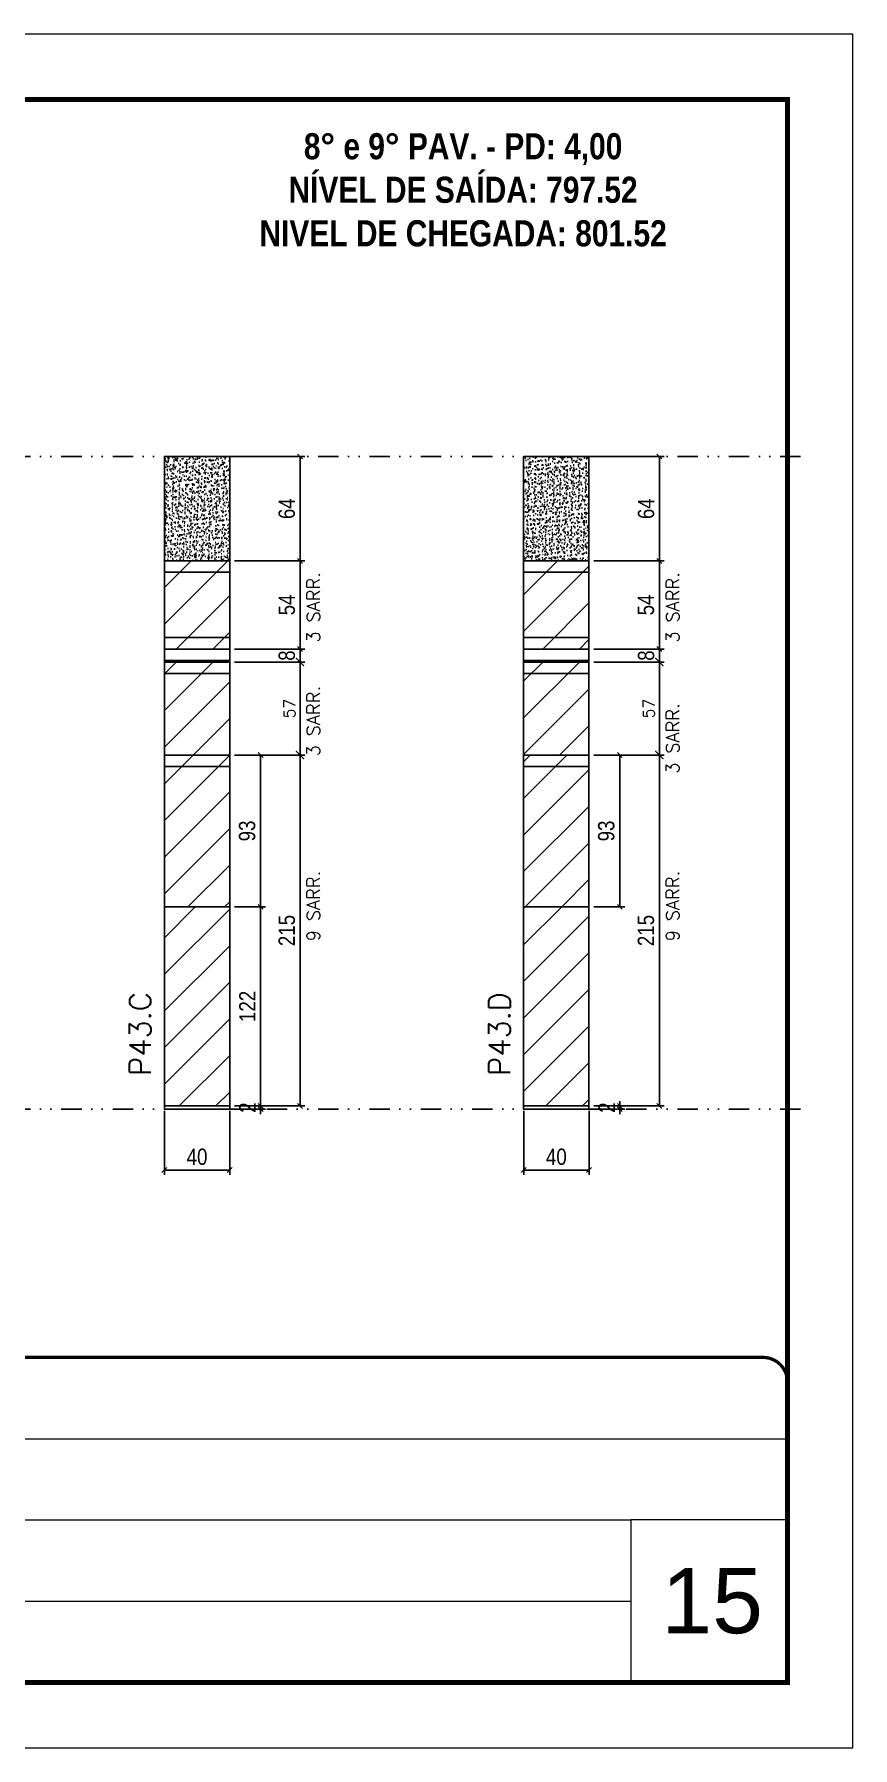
# Model space of a CAD drawing. Extents: x 28748 to 35002, y 14885 to 43501.
# Drawn here: x 32915 to 33417, y 39005 to 40055 of the extents above; entities that cross this region are included whole.
import ezdxf

# ---------------------------------------------------------------- set-up
doc = ezdxf.new("R2010")
doc.units = 0
for name, pattern in [('CONTINUO', [0]), ('DASHED', [0.75, 0.5, -0.25]), ('DIVIDE2', [0.625, 0.25, -0.125, 0, -0.125, 0, -0.125])]:
    doc.linetypes.add(name, pattern=pattern)
for name, color, linetype, lineweight in [('CARIMBO', 255, 'Continuous', 9), ('Folhas', 255, 'Continuous', 9), ('Hachura', 251, 'Continuous', 9), ('SARRAFO DE PRESSAO', 251, 'DASHED', 9), ('Texto Seção', 7, 'Continuous', 15)]:
    doc.layers.add(name, color=color, linetype=linetype, lineweight=lineweight)
for name, color, linetype in [('COTA', 241, 'Continuous'), ('NOMENCLATURA', 7, 'Continuous'), ('Nível', 160, 'Continuous'), ('Painéis', 200, 'Continuous'), ('SARR_2.2x7', 40, 'Continuous')]:
    doc.layers.add(name, color=color, linetype=linetype)
doc.styles.add('ARIAL', font='arial.ttf')
doc.styles.add('COTA TECNICA', font='techl___.ttf', dxfattribs={"height": 10})
doc.styles.add('COTA TECNICA-50', font='techl___.ttf', dxfattribs={"height": 10})
doc.styles.add('REGUA-120', font='ROMANS.shx', dxfattribs={"height": 15})
doc.styles.add('ROMANC', font='techb___.ttf', dxfattribs={"height": 2.5})
doc.styles.add('ROMANS', font='romans.shx')
doc.dimstyles.new('COTA PAINEL-50', dxfattribs={"dimtxt": 10, "dimasz": 3, "dimexe": 3, "dimexo": 3, "dimgap": 3, "dimtad": 1, "dimdec": 1, "dimzin": 12, "dimdsep": 46, "dimtxsty": 'COTA TECNICA-50', "dimblk1": 'OBLIQUE', "dimblk2": 'OBLIQUE', "dimsah": 1, "dimcen": 0.9, "dimclrd": 4, "dimclre": 4, "dimclrt": 240, "dimadec": 1, "dimazin": 3, "dimtfac": 1, "dimtdec": 1, "dimtmove": 0, "dimatfit": 3, "dimfxl": 1, "dimtolj": 1, "dimtzin": 12, "dimarcsym": 0})
doc.dimstyles.new('Cota Paínel', dxfattribs={"dimtxt": 7, "dimasz": 5, "dimexe": 3, "dimexo": 3, "dimgap": 3, "dimtad": 1, "dimdec": 1, "dimzin": 12, "dimdsep": 46, "dimtxsty": 'ROMANS', "dimblk": 'ARCHTICK', "dimcen": 0, "dimclrd": 4, "dimclre": 4, "dimclrt": 1, "dimadec": 1, "dimazin": 3, "dimtfac": 1, "dimtdec": 1, "dimtmove": 0, "dimatfit": 3, "dimldrblk": 'OBLIQUE', "dimfxl": 1, "dimtolj": 1, "dimtzin": 12, "dimarcsym": 0})
doc.dimstyles.new('PAINEL', dxfattribs={"dimtxt": 10, "dimasz": 3, "dimexe": 3, "dimexo": 3, "dimgap": 3, "dimtad": 1, "dimdec": 1, "dimzin": 12, "dimdsep": 46, "dimtxsty": 'COTA TECNICA', "dimblk1": 'OBLIQUE', "dimblk2": 'OBLIQUE', "dimsah": 1, "dimcen": 0.9, "dimclrd": 4, "dimclre": 4, "dimclrt": 240, "dimadec": 1, "dimazin": 3, "dimtfac": 1, "dimtdec": 1, "dimtmove": 0, "dimatfit": 3, "dimfxl": 1, "dimtolj": 1, "dimtzin": 12, "dimarcsym": 0})
pattern_1 = [(45, (-100261.383, 8260.539), (-11.2253202, 11.2253202), [])]
pattern_2 = [(50, (25799.3086, 30978.0097), (5.46554, -0.4781726), [0.5715, -6.2865]), (355, (25799.3086, 30978.01), (-1.0573026, 5.7317054), [0.4572, -5.0292175]), (100.451445, (25799.764, 30977.97), (4.4082374, 5.2535326), [0.4857003, -5.3427073]), (46.1842, (25799.3086, 30979.534), (8.1323712, -1.26127), [0.85725, -9.42975]), (96.63556, (25799.986, 30979.429), (7.122124, 7.422784), [0.7285507, -8.014068]), (351.18415, (25799.309, 30979.534), (7.122124, 7.422784), [0.685799, -7.543792]), (21, (25800.0706, 30979.1527), (4.5484317, -3.067956), [0.5715, -6.2865]), (326, (25800.0706, 30979.153), (1.8540609, 5.525639), [0.4572, -5.0292]), (71.451445, (25800.4496, 30978.897), (6.4024926, 2.457683), [0.4857003, -5.342698]), (37.5, (25799.3086, 30978.0097), (0.0926581, 2.53665117), [0, -4.96824, 0, -5.1054, 0, -5.04825]), (7.5, (25799.3086, 30978.0097), (2.0045899, 3.00541724), [0, -2.91084, 0, -4.85394, 0, -1.92405]), (327.5, (25797.6093, 30978.0097), (4.06771786, -0.17186232), [0, -1.905, 0, -5.9436, 0, -7.8867]), (317.5, (25796.8473, 30978.0097), (4.4438754, 0.7627947), [0, -2.4765, 0, -3.94716, 0, -5.6007])]
pattern_3 = [(45, (0, 8), (-11.22532, 11.22532), [])]

# ---------------------------------------------------------------- blocks, each defined once
blk = doc.blocks.new('9999999999')
at = {"color": 30, "linetype": 'CONTINUO'}
for p, q in [((98564.6, 34379.6), (99584, 34379.6)), ((98564.6, 34329.8), (99488, 34329.8)), ((99584, 34329.8), (99488, 34329.8)), ((99488, 34329.8), (99488, 34230.2)), ((98564.6, 34280), (99488, 34280))]:
    blk.add_line(p, q, dxfattribs=at)
at = {"color": 30, "linetype": 'CONTINUO', "const_width": 2}
blk.add_lwpolyline([(99584, 34230.2), (99584, 34414.4, 0.414214), (99569, 34429.4), (98229, 34429.4, 0.414214), (98214, 34414.4), (98214, 34245.2, 0.414214), (98229, 34230.2), (99584, 34230.2)], format="xyb", dxfattribs=at)
at = {"layer": 'Folhas'}
blk.add_lwpolyline([(98139, 34190.2), (99624, 34190.2), (99624, 35240.2), (98139, 35240.2)], close=True, dxfattribs=at)
at = {"layer": 'Folhas', "color": 30, "const_width": 3}
blk.add_lwpolyline([(98214, 34230.2), (99584, 34230.2), (99584, 35200.2), (98214, 35200.2)], close=True, dxfattribs=at)
blk = doc.blocks.new('_Oblique')
at = {"color": 0, "linetype": 'ByBlock', "lineweight": -2}
blk.add_line((-0.5, -0.5), (0.5, 0.5), dxfattribs=at)
blk = doc.blocks.new('*D292')
at = {"layer": 'COTA', "color": 4, "lineweight": -2, "transparency": 16777216}
for p, q in [((32995.2, 39395.3), (32995.2, 39356)), ((33035.2, 39395.3), (33035.2, 39356)), ((32995.2, 39359), (33035.2, 39359))]:
    blk.add_line(p, q, dxfattribs=at)
at = {"layer": 'Defpoints', "color": 0, "transparency": 16777216}
for p in [(32995.2, 39398.3), (33035.2, 39398.3), (33035.2, 39359)]:
    blk.add_point(p, dxfattribs=at)
at = {"layer": 'COTA', "color": 4, "lineweight": -2, "transparency": 16777216, "xscale": 3, "yscale": 3, "zscale": 3, "rotation": 180}
blk.add_blockref('_Oblique', (32995.2, 39359), dxfattribs=at)
at = {"layer": 'COTA', "color": 4, "lineweight": -2, "transparency": 16777216, "xscale": 3, "yscale": 3, "zscale": 3}
blk.add_blockref('_Oblique', (33035.2, 39359), dxfattribs=at)
at = {"layer": 'COTA', "color": 240, "transparency": 16777216, "insert": (33015.2, 39367.1), "char_height": 10, "attachment_point": 5, "style": 'COTA TECNICA'}
blk.add_mtext('\\A1;40', dxfattribs=at)
blk = doc.blocks.new('*D293')
at = {"layer": 'COTA', "color": 4, "lineweight": -2, "transparency": 16777216}
for p, q in [((33038.2, 39398.3), (33057.1, 39398.3)), ((33038.2, 39396.3), (33057.1, 39396.3)), ((33054.1, 39398.3), (33054.1, 39401.3)), ((33054.1, 39396.3), (33054.1, 39398.3)), ((33054.1, 39396.3), (33054.1, 39393.3))]:
    blk.add_line(p, q, dxfattribs=at)
at = {"layer": 'Defpoints', "color": 0, "transparency": 16777216}
for p in [(33035.2, 39398.3), (33035.2, 39396.3), (33054.1, 39398.3)]:
    blk.add_point(p, dxfattribs=at)
at = {"layer": 'COTA', "color": 4, "lineweight": -2, "transparency": 16777216, "xscale": 3, "yscale": 3, "zscale": 3}
for p, rotation in [((33054.1, 39398.3), 270), ((33054.1, 39396.3), 90)]:
    blk.add_blockref('_Oblique', p, dxfattribs=dict(at, rotation=rotation))
at = {"layer": 'COTA', "color": 240, "transparency": 16777216, "insert": (33046.1, 39397.3), "char_height": 10, "attachment_point": 5, "rotation": 90, "style": 'COTA TECNICA-50'}
blk.add_mtext('\\A1;2', dxfattribs=at)
blk = doc.blocks.new('*D1475')
at = {"layer": 'COTA', "color": 4, "linetype": 'ByBlock', "lineweight": -2, "transparency": 16777216}
for p, q in [((33038.2, 39796.3), (33081.3, 39796.3)), ((33078.3, 39796.3), (33078.3, 39732.3)), ((33038.2, 39732.3), (33081.3, 39732.3))]:
    blk.add_line(p, q, dxfattribs=at)
at = {"layer": 'Defpoints', "color": 0, "linetype": 'ByBlock', "transparency": 16777216}
for p in [(33035.2, 39796.3), (33035.2, 39732.3), (33078.3, 39732.3)]:
    blk.add_point(p, dxfattribs=at)
at = {"layer": 'COTA', "color": 4, "linetype": 'ByBlock', "lineweight": -2, "transparency": 16777216, "xscale": 3, "yscale": 3, "zscale": 3}
for p, rotation in [((33078.3, 39796.3), 90), ((33078.3, 39732.3), 270)]:
    blk.add_blockref('_Oblique', p, dxfattribs=dict(at, rotation=rotation))
at = {"layer": 'COTA', "color": 240, "linetype": 'ByBlock', "transparency": 16777216, "insert": (33070.2, 39764.3), "char_height": 10, "attachment_point": 5, "rotation": 90, "style": 'COTA TECNICA'}
blk.add_mtext('\\A1;64', dxfattribs=at)
blk = doc.blocks.new('*D1476')
at = {"layer": 'COTA', "color": 4, "linetype": 'ByBlock', "lineweight": -2, "transparency": 16777216}
for p, q in [((33038.2, 39613.3), (33081.3, 39613.3)), ((33078.3, 39398.3), (33078.3, 39613.3)), ((33038.2, 39398.3), (33081.3, 39398.3))]:
    blk.add_line(p, q, dxfattribs=at)
at = {"layer": 'Defpoints', "color": 0, "linetype": 'ByBlock', "transparency": 16777216}
for p in [(33035.2, 39613.3), (33078.3, 39613.3), (33035.2, 39398.3)]:
    blk.add_point(p, dxfattribs=at)
at = {"layer": 'COTA', "color": 4, "linetype": 'ByBlock', "lineweight": -2, "transparency": 16777216, "xscale": 3, "yscale": 3, "zscale": 3}
for p, rotation in [((33078.3, 39613.3), 90), ((33078.3, 39398.3), 270)]:
    blk.add_blockref('_Oblique', p, dxfattribs=dict(at, rotation=rotation))
at = {"layer": 'COTA', "color": 240, "linetype": 'ByBlock', "transparency": 16777216, "insert": (33070.2, 39505.8), "char_height": 10, "attachment_point": 5, "rotation": 90, "style": 'COTA TECNICA'}
blk.add_mtext('\\A1;215', dxfattribs=at)
blk = doc.blocks.new('*D294')
at = {"layer": 'COTA', "color": 4, "lineweight": -2, "transparency": 16777216}
for p, q in [((33215.3, 39395.3), (33215.3, 39356)), ((33255.3, 39395.3), (33255.3, 39356)), ((33215.3, 39359), (33255.3, 39359))]:
    blk.add_line(p, q, dxfattribs=at)
at = {"layer": 'Defpoints', "color": 0, "transparency": 16777216}
for p in [(33215.3, 39398.3), (33255.3, 39398.3), (33255.3, 39359)]:
    blk.add_point(p, dxfattribs=at)
at = {"layer": 'COTA', "color": 4, "lineweight": -2, "transparency": 16777216, "xscale": 3, "yscale": 3, "zscale": 3, "rotation": 180}
blk.add_blockref('_Oblique', (33215.3, 39359), dxfattribs=at)
at = {"layer": 'COTA', "color": 4, "lineweight": -2, "transparency": 16777216, "xscale": 3, "yscale": 3, "zscale": 3}
blk.add_blockref('_Oblique', (33255.3, 39359), dxfattribs=at)
at = {"layer": 'COTA', "color": 240, "transparency": 16777216, "insert": (33235.3, 39367.1), "char_height": 10, "attachment_point": 5, "style": 'COTA TECNICA'}
blk.add_mtext('\\A1;40', dxfattribs=at)
blk = doc.blocks.new('*D295')
at = {"layer": 'COTA', "color": 4, "lineweight": -2, "transparency": 16777216}
for p, q in [((33258.3, 39398.3), (33277.2, 39398.3)), ((33258.3, 39396.3), (33277.2, 39396.3)), ((33274.2, 39398.3), (33274.2, 39401.3)), ((33274.2, 39396.3), (33274.2, 39398.3)), ((33274.2, 39396.3), (33274.2, 39393.3))]:
    blk.add_line(p, q, dxfattribs=at)
at = {"layer": 'Defpoints', "color": 0, "transparency": 16777216}
for p in [(33255.3, 39398.3), (33255.3, 39396.3), (33274.2, 39398.3)]:
    blk.add_point(p, dxfattribs=at)
at = {"layer": 'COTA', "color": 4, "lineweight": -2, "transparency": 16777216, "xscale": 3, "yscale": 3, "zscale": 3}
for p, rotation in [((33274.2, 39398.3), 270), ((33274.2, 39396.3), 90)]:
    blk.add_blockref('_Oblique', p, dxfattribs=dict(at, rotation=rotation))
at = {"layer": 'COTA', "color": 240, "transparency": 16777216, "insert": (33266.2, 39397.3), "char_height": 10, "attachment_point": 5, "rotation": 90, "style": 'COTA TECNICA-50'}
blk.add_mtext('\\A1;2', dxfattribs=at)
blk = doc.blocks.new('*D1477')
at = {"layer": 'COTA', "color": 4, "linetype": 'ByBlock', "lineweight": -2, "transparency": 16777216}
for p, q in [((33258.3, 39796.3), (33301.4, 39796.3)), ((33298.4, 39796.3), (33298.4, 39732.3)), ((33258.3, 39732.3), (33301.4, 39732.3))]:
    blk.add_line(p, q, dxfattribs=at)
at = {"layer": 'Defpoints', "color": 0, "linetype": 'ByBlock', "transparency": 16777216}
for p in [(33255.3, 39796.3), (33255.3, 39732.3), (33298.4, 39732.3)]:
    blk.add_point(p, dxfattribs=at)
at = {"layer": 'COTA', "color": 4, "linetype": 'ByBlock', "lineweight": -2, "transparency": 16777216, "xscale": 3, "yscale": 3, "zscale": 3}
for p, rotation in [((33298.4, 39796.3), 90), ((33298.4, 39732.3), 270)]:
    blk.add_blockref('_Oblique', p, dxfattribs=dict(at, rotation=rotation))
at = {"layer": 'COTA', "color": 240, "linetype": 'ByBlock', "transparency": 16777216, "insert": (33290.3, 39764.3), "char_height": 10, "attachment_point": 5, "rotation": 90, "style": 'COTA TECNICA'}
blk.add_mtext('\\A1;64', dxfattribs=at)
blk = doc.blocks.new('*D1478')
at = {"layer": 'COTA', "color": 4, "linetype": 'ByBlock', "lineweight": -2, "transparency": 16777216}
for p, q in [((33258.3, 39613.3), (33301.4, 39613.3)), ((33298.4, 39398.3), (33298.4, 39613.3)), ((33258.3, 39398.3), (33301.4, 39398.3))]:
    blk.add_line(p, q, dxfattribs=at)
at = {"layer": 'Defpoints', "color": 0, "linetype": 'ByBlock', "transparency": 16777216}
for p in [(33255.3, 39613.3), (33298.4, 39613.3), (33255.3, 39398.3)]:
    blk.add_point(p, dxfattribs=at)
at = {"layer": 'COTA', "color": 4, "linetype": 'ByBlock', "lineweight": -2, "transparency": 16777216, "xscale": 3, "yscale": 3, "zscale": 3}
for p, rotation in [((33298.4, 39613.3), 90), ((33298.4, 39398.3), 270)]:
    blk.add_blockref('_Oblique', p, dxfattribs=dict(at, rotation=rotation))
at = {"layer": 'COTA', "color": 240, "linetype": 'ByBlock', "transparency": 16777216, "insert": (33290.2, 39505.8), "char_height": 10, "attachment_point": 5, "rotation": 90, "style": 'COTA TECNICA'}
blk.add_mtext('\\A1;215', dxfattribs=at)
blk = doc.blocks.new('*D1481')
at = {"layer": 'COTA', "color": 4, "linetype": 'ByBlock', "lineweight": -2, "transparency": 16777216}
for p, q in [((33038.2, 39520.3), (33057.1, 39520.3)), ((33054.1, 39398.3), (33054.1, 39520.3)), ((33038.2, 39398.3), (33057.1, 39398.3))]:
    blk.add_line(p, q, dxfattribs=at)
at = {"layer": 'Defpoints', "color": 0, "linetype": 'ByBlock', "transparency": 16777216}
for p in [(33035.2, 39520.3), (33054.1, 39520.3), (33035.2, 39398.3)]:
    blk.add_point(p, dxfattribs=at)
at = {"layer": 'COTA', "color": 4, "linetype": 'ByBlock', "lineweight": -2, "transparency": 16777216, "xscale": 3, "yscale": 3, "zscale": 3}
for p, rotation in [((33054.1, 39520.3), 90), ((33054.1, 39398.3), 270)]:
    blk.add_blockref('_Oblique', p, dxfattribs=dict(at, rotation=rotation))
at = {"layer": 'COTA', "color": 240, "linetype": 'ByBlock', "transparency": 16777216, "insert": (33046, 39459.3), "char_height": 10, "attachment_point": 5, "rotation": 90, "style": 'COTA TECNICA'}
blk.add_mtext('\\A1;122', dxfattribs=at)
blk = doc.blocks.new('*D1482')
at = {"layer": 'COTA', "color": 4, "linetype": 'ByBlock', "lineweight": -2, "transparency": 16777216}
for p, q in [((33038.2, 39613.3), (33057.1, 39613.3)), ((33054.1, 39520.3), (33054.1, 39613.3)), ((33038.2, 39520.3), (33057.1, 39520.3))]:
    blk.add_line(p, q, dxfattribs=at)
at = {"layer": 'Defpoints', "color": 0, "linetype": 'ByBlock', "transparency": 16777216}
for p in [(33035.2, 39613.3), (33054.1, 39613.3), (33035.2, 39520.3)]:
    blk.add_point(p, dxfattribs=at)
at = {"layer": 'COTA', "color": 4, "linetype": 'ByBlock', "lineweight": -2, "transparency": 16777216, "xscale": 3, "yscale": 3, "zscale": 3}
for p, rotation in [((33054.1, 39613.3), 90), ((33054.1, 39520.3), 270)]:
    blk.add_blockref('_Oblique', p, dxfattribs=dict(at, rotation=rotation))
at = {"layer": 'COTA', "color": 240, "linetype": 'ByBlock', "transparency": 16777216, "insert": (33045.9, 39566.8), "char_height": 10, "attachment_point": 5, "rotation": 90, "style": 'COTA TECNICA'}
blk.add_mtext('\\A1;93', dxfattribs=at)
blk = doc.blocks.new('*D1483')
at = {"layer": 'COTA', "color": 4, "linetype": 'ByBlock', "lineweight": -2, "transparency": 16777216}
for p, q in [((33038.2, 39520.3), (33057.1, 39520.3)), ((33054.1, 39398.3), (33054.1, 39520.3)), ((33038.2, 39398.3), (33057.1, 39398.3))]:
    blk.add_line(p, q, dxfattribs=at)
at = {"layer": 'Defpoints', "color": 0, "linetype": 'ByBlock', "transparency": 16777216}
for p in [(33035.2, 39520.3), (33054.1, 39520.3), (33035.2, 39398.3)]:
    blk.add_point(p, dxfattribs=at)
at = {"layer": 'COTA', "color": 4, "linetype": 'ByBlock', "lineweight": -2, "transparency": 16777216, "xscale": 3, "yscale": 3, "zscale": 3}
for p, rotation in [((33054.1, 39520.3), 90), ((33054.1, 39398.3), 270)]:
    blk.add_blockref('_Oblique', p, dxfattribs=dict(at, rotation=rotation))
at = {"layer": 'COTA', "color": 240, "linetype": 'ByBlock', "transparency": 16777216, "insert": (33046, 39459.3), "char_height": 10, "attachment_point": 5, "rotation": 90, "style": 'COTA TECNICA'}
blk.add_mtext('\\A1;122', dxfattribs=at)
blk = doc.blocks.new('*D301')
at = {"layer": 'COTA', "color": 4, "linetype": 'ByBlock', "lineweight": -2, "transparency": 16777216}
for p, q in [((33258.3, 39613.3), (33277.2, 39613.3)), ((33274.2, 39520.3), (33274.2, 39613.3)), ((33258.3, 39520.3), (33277.2, 39520.3))]:
    blk.add_line(p, q, dxfattribs=at)
at = {"layer": 'Defpoints', "color": 0, "linetype": 'ByBlock', "transparency": 16777216}
for p in [(33255.3, 39613.3), (33274.2, 39613.3), (33255.3, 39520.3)]:
    blk.add_point(p, dxfattribs=at)
at = {"layer": 'COTA', "color": 4, "linetype": 'ByBlock', "lineweight": -2, "transparency": 16777216, "xscale": 3, "yscale": 3, "zscale": 3}
for p, rotation in [((33274.2, 39613.3), 90), ((33274.2, 39520.3), 270)]:
    blk.add_blockref('_Oblique', p, dxfattribs=dict(at, rotation=rotation))
at = {"layer": 'COTA', "color": 240, "linetype": 'ByBlock', "transparency": 16777216, "insert": (33265.9, 39566.8), "char_height": 10, "attachment_point": 5, "rotation": 90, "style": 'COTA TECNICA'}
blk.add_mtext('\\A1;93', dxfattribs=at)
blk = doc.blocks.new('_ArchTick')
at = {"color": 0, "linetype": 'ByBlock', "const_width": 0.15}
blk.add_lwpolyline([(-0.5, -0.5), (0.5, 0.5)], dxfattribs=at)
blk = doc.blocks.new('*D1484')
at = {"layer": 'COTA', "color": 4, "lineweight": -2, "transparency": 16777216}
for p, q in [((33038.2, 39670.3), (33081.3, 39670.3)), ((33078.3, 39613.3), (33078.3, 39670.3)), ((33038.2, 39613.3), (33081.3, 39613.3))]:
    blk.add_line(p, q, dxfattribs=at)
at = {"layer": 'Defpoints', "color": 0, "transparency": 16777216}
for p in [(33035.2, 39670.3), (33078.3, 39670.3), (33035.2, 39613.3)]:
    blk.add_point(p, dxfattribs=at)
at = {"layer": 'COTA', "color": 4, "lineweight": -2, "transparency": 16777216, "xscale": 5, "yscale": 5, "zscale": 5}
for p, rotation in [((33078.3, 39670.3), 90), ((33078.3, 39613.3), 270)]:
    blk.add_blockref('_ArchTick', p, dxfattribs=dict(at, rotation=rotation))
at = {"layer": 'COTA', "color": 1, "transparency": 16777216, "insert": (33071.8, 39641.8), "char_height": 7, "attachment_point": 5, "rotation": 90, "style": 'ROMANS'}
blk.add_mtext('\\A1;57', dxfattribs=at)
blk = doc.blocks.new('*D1485')
at = {"layer": 'COTA', "color": 4, "lineweight": -2, "transparency": 16777216}
for p, q in [((33258.3, 39670.3), (33301.4, 39670.3)), ((33298.4, 39613.3), (33298.4, 39670.3)), ((33258.3, 39613.3), (33301.4, 39613.3))]:
    blk.add_line(p, q, dxfattribs=at)
at = {"layer": 'Defpoints', "color": 0, "transparency": 16777216}
for p in [(33255.3, 39670.3), (33298.4, 39670.3), (33255.3, 39613.3)]:
    blk.add_point(p, dxfattribs=at)
at = {"layer": 'COTA', "color": 4, "lineweight": -2, "transparency": 16777216, "xscale": 5, "yscale": 5, "zscale": 5}
for p, rotation in [((33298.4, 39670.3), 90), ((33298.4, 39613.3), 270)]:
    blk.add_blockref('_ArchTick', p, dxfattribs=dict(at, rotation=rotation))
at = {"layer": 'COTA', "color": 1, "transparency": 16777216, "insert": (33291.9, 39641.8), "char_height": 7, "attachment_point": 5, "rotation": 90, "style": 'ROMANS'}
blk.add_mtext('\\A1;57', dxfattribs=at)
blk = doc.blocks.new('*D2211')
at = {"layer": 'COTA', "color": 4, "lineweight": -2, "transparency": 16777216}
for p, q in [((33038.2, 39732.3), (33081.3, 39732.3)), ((33078.3, 39732.3), (33078.3, 39678.3)), ((33038.2, 39678.3), (33081.3, 39678.3))]:
    blk.add_line(p, q, dxfattribs=at)
at = {"layer": 'Defpoints', "color": 0, "transparency": 16777216}
for p in [(33035.2, 39732.3), (33035.2, 39678.3), (33078.3, 39678.3)]:
    blk.add_point(p, dxfattribs=at)
at = {"layer": 'COTA', "color": 4, "lineweight": -2, "transparency": 16777216, "xscale": 3, "yscale": 3, "zscale": 3}
for p, rotation in [((33078.3, 39732.3), 90), ((33078.3, 39678.3), 270)]:
    blk.add_blockref('_Oblique', p, dxfattribs=dict(at, rotation=rotation))
at = {"layer": 'COTA', "color": 240, "transparency": 16777216, "insert": (33070.2, 39705.3), "char_height": 10, "attachment_point": 5, "rotation": 90, "style": 'COTA TECNICA'}
blk.add_mtext('\\A1;54', dxfattribs=at)
blk = doc.blocks.new('*D2212')
at = {"layer": 'COTA', "color": 4, "lineweight": -2, "transparency": 16777216}
for p, q in [((33258.3, 39732.3), (33301.4, 39732.3)), ((33298.4, 39732.3), (33298.4, 39678.3)), ((33258.3, 39678.3), (33301.4, 39678.3))]:
    blk.add_line(p, q, dxfattribs=at)
at = {"layer": 'Defpoints', "color": 0, "transparency": 16777216}
for p in [(33255.3, 39732.3), (33255.3, 39678.3), (33298.4, 39678.3)]:
    blk.add_point(p, dxfattribs=at)
at = {"layer": 'COTA', "color": 4, "lineweight": -2, "transparency": 16777216, "xscale": 3, "yscale": 3, "zscale": 3}
for p, rotation in [((33298.4, 39732.3), 90), ((33298.4, 39678.3), 270)]:
    blk.add_blockref('_Oblique', p, dxfattribs=dict(at, rotation=rotation))
at = {"layer": 'COTA', "color": 240, "transparency": 16777216, "insert": (33290.2, 39705.3), "char_height": 10, "attachment_point": 5, "rotation": 90, "style": 'COTA TECNICA'}
blk.add_mtext('\\A1;54', dxfattribs=at)
blk = doc.blocks.new('*D2520')
at = {"layer": 'COTA', "color": 4, "lineweight": -2, "transparency": 16777216}
for p, q in [((33038.2, 39678.3), (33081.3, 39678.3)), ((33038.2, 39670.3), (33081.3, 39670.3)), ((33078.3, 39678.3), (33078.3, 39670.3))]:
    blk.add_line(p, q, dxfattribs=at)
at = {"layer": 'Defpoints', "color": 0, "transparency": 16777216}
for p in [(33035.2, 39678.3), (33035.2, 39670.3), (33078.3, 39670.3)]:
    blk.add_point(p, dxfattribs=at)
at = {"layer": 'COTA', "color": 4, "lineweight": -2, "transparency": 16777216, "xscale": 3, "yscale": 3, "zscale": 3}
for p, rotation in [((33078.3, 39678.3), 90), ((33078.3, 39670.3), 270)]:
    blk.add_blockref('_Oblique', p, dxfattribs=dict(at, rotation=rotation))
at = {"layer": 'COTA', "color": 240, "transparency": 16777216, "insert": (33070.2, 39674.3), "char_height": 10, "attachment_point": 5, "rotation": 90, "style": 'COTA TECNICA'}
blk.add_mtext('\\A1;8', dxfattribs=at)
blk = doc.blocks.new('*D2521')
at = {"layer": 'COTA', "color": 4, "lineweight": -2, "transparency": 16777216}
for p, q in [((33258.3, 39678.3), (33301.4, 39678.3)), ((33258.3, 39670.3), (33301.4, 39670.3)), ((33298.4, 39678.3), (33298.4, 39670.3))]:
    blk.add_line(p, q, dxfattribs=at)
at = {"layer": 'Defpoints', "color": 0, "transparency": 16777216}
for p in [(33255.3, 39678.3), (33255.3, 39670.3), (33298.4, 39670.3)]:
    blk.add_point(p, dxfattribs=at)
at = {"layer": 'COTA', "color": 4, "lineweight": -2, "transparency": 16777216, "xscale": 3, "yscale": 3, "zscale": 3}
for p, rotation in [((33298.4, 39678.3), 90), ((33298.4, 39670.3), 270)]:
    blk.add_blockref('_Oblique', p, dxfattribs=dict(at, rotation=rotation))
at = {"layer": 'COTA', "color": 240, "transparency": 16777216, "insert": (33290.3, 39674.3), "char_height": 10, "attachment_point": 5, "rotation": 90, "style": 'COTA TECNICA'}
blk.add_mtext('\\A1;8', dxfattribs=at)

msp = doc.modelspace()

# ---------------------------------------------------------------- hatches: boundary and pattern name
at = {"layer": 'COTA', "linetype": 'ByBlock'}
h = msp.add_hatch(dxfattribs=at)
h.set_pattern_fill('AR-CONC', color=256, scale=0.03)
h.set_pattern_definition(pattern_2)
h.paths.add_polyline_path([(33035.2, 39796.3), (32995.2, 39796.3), (32995.2, 39732.3), (33035.2, 39732.3)])
h = msp.add_hatch(dxfattribs=at)
h.set_pattern_fill('AR-CONC', color=256, scale=0.03)
h.set_pattern_definition(pattern_2)
h.paths.add_polyline_path([(33255.27, 39796.3), (33215.27, 39796.3), (33215.27, 39732.3), (33255.27, 39732.3)])
at = {"layer": 'Hachura'}
h = msp.add_hatch(dxfattribs=at)
h.set_pattern_fill('ANSI31', color=256, scale=5)
h.set_pattern_definition(pattern_3)
h.paths.add_polyline_path([(33035.2, 39732.3), (32995.2, 39732.3), (32995.2, 39678.3), (33035.2, 39678.3)])
h = msp.add_hatch(dxfattribs=at)
h.set_pattern_fill('ANSI31', color=256, scale=5)
h.set_pattern_definition(pattern_3)
h.paths.add_polyline_path([(33255.27, 39732.3), (33215.27, 39732.3), (33215.27, 39678.3), (33255.27, 39678.3)])
h = msp.add_hatch(dxfattribs=at)
h.set_pattern_fill('ANSI31', color=256, scale=5)
h.paths.add_polyline_path([(33035.2, 39670.3), (32995.2, 39670.3), (32995.2, 39613.3), (33035.2, 39613.3)])
h = msp.add_hatch(dxfattribs=at)
h.set_pattern_fill('ANSI31', color=256, scale=5)
h.paths.add_polyline_path([(33255.27, 39670.3), (33215.27, 39670.3), (33215.27, 39613.3), (33255.27, 39613.3)])
h = msp.add_hatch(dxfattribs=at)
h.set_pattern_fill('ANSI31', color=256, scale=5)
h.paths.add_polyline_path([(33035.2, 39613.3), (32995.2, 39613.3), (32995.2, 39520.3), (33035.2, 39520.3)])
at = {"layer": 'Hachura', "linetype": 'ByBlock'}
h = msp.add_hatch(dxfattribs=at)
h.set_pattern_fill('ANSI31', color=256, scale=5)
h.set_pattern_definition(pattern_1)
h.paths.add_polyline_path([(33255.27, 39613.3), (33215.27, 39613.3), (33215.27, 39520.3), (33255.27, 39520.3)])
h = msp.add_hatch(dxfattribs=at)
h.set_pattern_fill('ANSI31', color=256, scale=5)
h.set_pattern_definition(pattern_1)
h.paths.add_polyline_path([(33035.2, 39520.3), (32995.2, 39520.3), (32995.2, 39398.3), (33035.2, 39398.3)])
h = msp.add_hatch(dxfattribs=at)
h.set_pattern_fill('ANSI31', color=256, scale=5)
h.set_pattern_definition(pattern_1)
h.paths.add_polyline_path([(33255.27, 39520.3), (33215.27, 39520.3), (33215.27, 39398.3), (33255.27, 39398.3)])

# ---------------------------------------------------------------- linework, layer by layer
at = {"layer": 'COTA', "linetype": 'ByBlock'}
for points in [[(32995.2, 39732.3), (33035.2, 39732.3), (33035.2, 39796.3), (32995.2, 39796.3)], [(33215.27, 39732.3), (33255.27, 39732.3), (33255.27, 39796.3), (33215.27, 39796.3)]]:
    msp.add_lwpolyline(points, close=True, dxfattribs=at)
at = {"layer": 'Nível', "color": 4, "linetype": 'DIVIDE2', "ltscale": 50}
for p, q in [((32428.86, 39796.3), (33388.12, 39796.3)), ((32428.86, 39396.3), (33388.12, 39396.3))]:
    msp.add_line(p, q, dxfattribs=at)
at = {"layer": 'Painéis'}
for p, q in [((32995.2, 39732.3), (33035.2, 39732.3)), ((32995.2, 39678.3), (32995.2, 39732.3)), ((33035.2, 39732.3), (33035.2, 39678.3)), ((33215.27, 39732.3), (33255.27, 39732.3)), ((33215.27, 39678.3), (33215.27, 39732.3)), ((33255.27, 39732.3), (33255.27, 39678.3)), ((33035.2, 39678.3), (32995.2, 39678.3)), ((33035.2, 39678.3), (32995.2, 39678.3)), ((32995.2, 39670.3), (32995.2, 39678.3)), ((33035.2, 39678.3), (33035.2, 39670.3)), ((33215.27, 39670.3), (33215.27, 39678.3)), ((33215.27, 39678.3), (33255.27, 39678.3)), ((33255.27, 39678.3), (33255.27, 39670.3)), ((32995.2, 39613.3), (33035.2, 39613.3)), ((33035.2, 39613.3), (32995.2, 39613.3)), ((32995.2, 39613.3), (32995.2, 39613.3)), ((33035.2, 39613.3), (33035.2, 39613.3)), ((32995.2, 39520.3), (33035.2, 39520.3)), ((33215.27, 39520.3), (33255.27, 39520.3))]:
    msp.add_line(p, q, dxfattribs=at)
for points in [[(32995.2, 39670.3), (33035.2, 39670.3), (33035.2, 39613.3), (32995.2, 39613.3)], [(33215.27, 39670.3), (33255.27, 39670.3), (33255.27, 39613.3), (33215.27, 39613.3)], [(32995.2, 39398.3), (33035.2, 39398.3), (33035.2, 39613.3), (32995.2, 39613.3)], [(33215.27, 39398.3), (33255.27, 39398.3), (33255.27, 39613.3), (33215.27, 39613.3)], [(33215.27, 39613.3), (33255.27, 39613.3), (33255.27, 39613.3), (33215.27, 39613.3)], [(32995.2, 39398.3), (33035.2, 39398.3), (33035.2, 39396.3), (32995.2, 39396.3)], [(33215.27, 39398.3), (33255.27, 39398.3), (33255.27, 39396.3), (33215.27, 39396.3)]]:
    msp.add_lwpolyline(points, close=True, dxfattribs=at)
at = {"layer": 'SARR_2.2x7'}
for p, q in [((32995.2, 39725.3), (33035.2, 39725.3)), ((33215.27, 39725.3), (33255.27, 39725.3)), ((33035.2, 39685.3), (32995.2, 39685.3)), ((33255.27, 39685.3), (33215.27, 39685.3)), ((33035.2, 39671.3), (32995.2, 39671.3)), ((33255.27, 39671.3), (33215.27, 39671.3)), ((32995.2, 39663.3), (33035.2, 39663.3)), ((33215.27, 39663.3), (33255.27, 39663.3)), ((32995.2, 39606.3), (33035.2, 39606.3)), ((33215.27, 39606.3), (33255.27, 39606.3))]:
    msp.add_line(p, q, dxfattribs=at)

# ---------------------------------------------------------------- block references
at = {"layer": 'SARRAFO DE PRESSAO', "color": 6, "linetype": 'ByBlock'}
msp.add_blockref('9999999999', (-66207.14, 4814.81), dxfattribs=at)

# ---------------------------------------------------------------- texts
at = {"layer": 'CARIMBO', "style": 'ARIAL'}
msp.add_text('15', height=40, dxfattribs=at).set_placement((33299.7, 39075.16))
at = {"layer": 'NOMENCLATURA', "color": 2, "insert": (33178.17, 40021.08), "char_height": 16, "attachment_point": 2, "style": 'ROMANC'}
msp.add_mtext_dynamic_manual_height_columns('\\P8° e 9° PAV. - PD: 4,00\\PNÍVEL DE SAÍDA: 797.52\\PNIVEL DE CHEGADA: 801.52', width=300.2766, gutter_width=1, heights=[0], dxfattribs=at)
at = {"layer": 'Texto Seção', "linetype": 'Continuous', "style": 'ROMANS'}
for s, p in [('3 SARR.', (33090.46, 39682.24)), ('3 SARR.', (33310.54, 39682.24)), ('3 SARR.', (33090.46, 39612.54)), ('3 SARR.', (33310.54, 39601.88)), ('9 SARR.', (33090.46, 39499.22)), ('9 SARR.', (33310.54, 39499.22))]:
    msp.add_text(s, height=8, rotation=90, dxfattribs=at).set_placement(p)
at = {"layer": 'Texto Seção', "char_height": 13, "width": 285.3299, "attachment_point": 7, "rotation": 90, "style": 'REGUA-120'}
for s, insert in [('P43.C', (32986.87, 39416.77)), ('P43.D', (33206.94, 39416.77))]:
    msp.add_mtext(s, dxfattribs=dict(at, insert=insert))

# ---------------------------------------------------------------- dimensions: what is measured, and where the dimension line sits
at = {"layer": 'COTA', "linetype": 'ByBlock'}
for base, p1, p2, picture, middle in [((33078.28, 39732.3), (33035.2, 39796.3), (33035.2, 39732.3), '*D1475', (33070.18, 39764.3)), ((33298.35, 39732.3), (33255.27, 39796.3), (33255.27, 39732.3), '*D1477', (33290.25, 39764.3)), ((33078.28, 39613.3), (33035.2, 39398.3), (33035.2, 39613.3), '*D1476', (33070.17, 39505.8)), ((33298.35, 39613.3), (33255.27, 39398.3), (33255.27, 39613.3), '*D1478', (33290.24, 39505.8)), ((33054.1, 39520.3), (33035.2, 39398.3), (33035.2, 39520.3), '*D1481', (33046.05, 39459.3)), ((33054.1, 39520.3), (33035.2, 39398.3), (33035.2, 39520.3), '*D1483', (33046.05, 39459.3))]:
    dim = msp.add_linear_dim(base=base, p1=p1, p2=p2, angle=90, dimstyle='PAINEL', dxfattribs=at)
    dim.commit()
    dim.dimension.update_dxf_attribs({"geometry": picture, "text_midpoint": middle})
at = {"layer": 'COTA'}
for base, p1, p2, dimstyle, picture, middle in [((33078.28, 39678.3), (33035.2, 39732.3), (33035.2, 39678.3), 'PAINEL', '*D2211', (33070.17, 39705.3)), ((33298.35, 39678.3), (33255.27, 39732.3), (33255.27, 39678.3), 'PAINEL', '*D2212', (33290.24, 39705.3)), ((33078.28, 39670.3), (33035.2, 39613.3), (33035.2, 39670.3), 'Cota Paínel', '*D1484', (33071.78, 39641.8)), ((33298.35, 39670.3), (33255.27, 39613.3), (33255.27, 39670.3), 'Cota Paínel', '*D1485', (33291.85, 39641.8))]:
    dim = msp.add_linear_dim(base=base, p1=p1, p2=p2, angle=90, dimstyle=dimstyle, dxfattribs=at)
    dim.commit()
    dim.dimension.update_dxf_attribs({"geometry": picture, "text_midpoint": middle})
for base, p1, p2, dimstyle, picture, middle in [((33078.28, 39670.3), (33035.2, 39678.3), (33035.2, 39670.3), 'PAINEL', '*D2520', (33078.28, 39674.3)), ((33298.35, 39670.3), (33255.27, 39678.3), (33255.27, 39670.3), 'PAINEL', '*D2521', (33298.35, 39674.3)), ((33054.1, 39398.3), (33035.2, 39396.3), (33035.2, 39398.3), 'COTA PAINEL-50', '*D293', (33054.1, 39397.3)), ((33274.18, 39398.3), (33255.27, 39396.3), (33255.27, 39398.3), 'COTA PAINEL-50', '*D295', (33274.18, 39397.3))]:
    dim = msp.add_linear_dim(base=base, p1=p1, p2=p2, angle=90, dimstyle=dimstyle, dxfattribs=at)
    dim.commit()
    dim.dimension.update_dxf_attribs({"geometry": picture, "text_midpoint": middle, "dimtype": 160})
at = {"layer": 'COTA', "linetype": 'ByBlock'}
for base, p1, p2, picture, middle in [((33054.1, 39613.3), (33035.2, 39520.3), (33035.2, 39613.3), '*D1482', (33045.86, 39566.8)), ((33274.18, 39613.3), (33255.27, 39520.3), (33255.27, 39613.3), '*D301', (33265.93, 39566.8))]:
    dim = msp.add_linear_dim(base=base, p1=p1, p2=p2, angle=90, dimstyle='PAINEL', override={"dimtmove": 1}, dxfattribs=at)
    dim.commit()
    dim.dimension.update_dxf_attribs({"geometry": picture, "text_midpoint": middle})
at = {"layer": 'COTA'}
for base, p1, p2, picture, middle in [((33035.2, 39358.96), (32995.2, 39398.3), (33035.2, 39398.3), '*D292', (33015.2, 39367.06)), ((33255.27, 39358.96), (33215.27, 39398.3), (33255.27, 39398.3), '*D294', (33235.27, 39367.06))]:
    dim = msp.add_linear_dim(base=base, p1=p1, p2=p2, dimstyle='PAINEL', override={"dimarcsym": 2}, dxfattribs=at)
    dim.commit()
    dim.dimension.update_dxf_attribs({"geometry": picture, "text_midpoint": middle})

doc.saveas('drawing.dxf')
